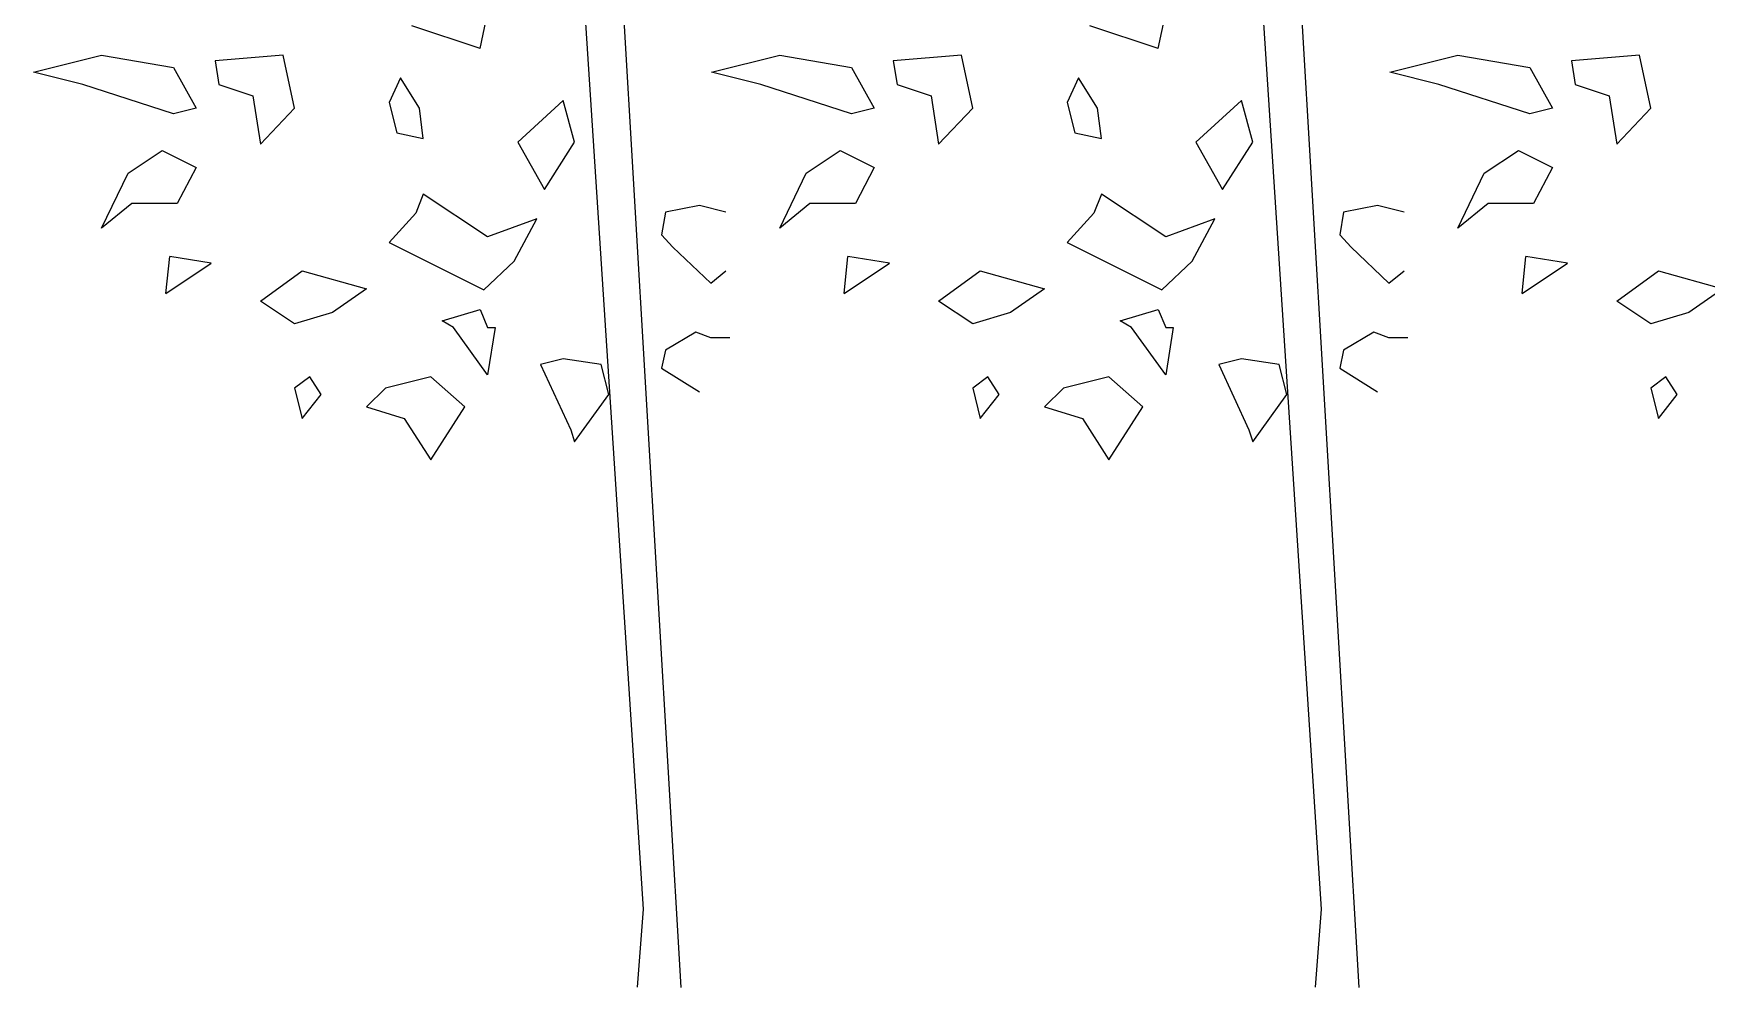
# Model space of a CAD drawing. Header units: millimetres. Extents: x 452.6 to 454.46, y 2596.55 to 2597.55.
# Drawn here: x 452.698 to 453.0434, y 2596.5512 to 2596.7482 of the extents above; entities that cross this region are included whole.
import ezdxf

# ---------------------------------------------------------------- set-up
doc = ezdxf.new("R2010")
doc.units = ezdxf.units.MM
doc.header["$LTSCALE"] = 10
doc.layers.add('Vegetais', color=94, linetype='Continuous')

msp = doc.modelspace()

# ---------------------------------------------------------------- linework, layer by layer
at = {"layer": 'Vegetais', "color": 34}
for p, q in [((452.83168, 2596.55116), (452.81596, 2596.81825)), ((452.97168, 2596.55116), (452.95596, 2596.81825)), ((452.80808, 2596.81016), (452.82383, 2596.56734)), ((452.94808, 2596.81016), (452.96383, 2596.56734)), ((452.82383, 2596.56734), (452.82261, 2596.55127)), ((452.96383, 2596.56734), (452.96261, 2596.55127))]:
    msp.add_line(p, q, dxfattribs=at)
at = {"layer": 'Vegetais'}
for p, q in [((452.79018, 2596.74508), (452.79252, 2596.75602)), ((452.93018, 2596.74508), (452.93252, 2596.75602)), ((452.79018, 2596.74508), (452.77611, 2596.74977)), ((452.93018, 2596.74508), (452.91611, 2596.74977)), ((452.69799, 2596.74019), (452.71205, 2596.7437)), ((452.71205, 2596.7437), (452.7269, 2596.74117)), ((452.74955, 2596.7437), (452.73549, 2596.74253)), ((452.7519, 2596.73277), (452.74955, 2596.7437)), ((452.83799, 2596.74019), (452.85205, 2596.7437)), ((452.85205, 2596.7437), (452.8669, 2596.74117)), ((452.88955, 2596.7437), (452.87549, 2596.74253)), ((452.8919, 2596.73277), (452.88955, 2596.7437)), ((452.97799, 2596.74019), (452.99205, 2596.7437)), ((452.99205, 2596.7437), (453.0069, 2596.74117)), ((453.02955, 2596.7437), (453.01549, 2596.74253)), ((453.0319, 2596.73277), (453.02955, 2596.7437)), ((452.70815, 2596.73766), (452.69799, 2596.74019)), ((452.7269, 2596.74117), (452.73158, 2596.73277)), ((452.73549, 2596.74253), (452.73627, 2596.73766)), ((452.84815, 2596.73766), (452.83799, 2596.74019)), ((452.8669, 2596.74117), (452.87158, 2596.73277)), ((452.87549, 2596.74253), (452.87627, 2596.73766)), ((452.98815, 2596.73766), (452.97799, 2596.74019)), ((453.0069, 2596.74117), (453.01158, 2596.73277)), ((453.01549, 2596.74253), (453.01627, 2596.73766)), ((452.7269, 2596.73159), (452.70815, 2596.73766)), ((452.73627, 2596.73766), (452.7433, 2596.73531)), ((452.77377, 2596.73902), (452.77143, 2596.73394)), ((452.77768, 2596.73277), (452.77377, 2596.73902)), ((452.8669, 2596.73159), (452.84815, 2596.73766)), ((452.87627, 2596.73766), (452.8833, 2596.73531)), ((452.91377, 2596.73902), (452.91143, 2596.73394)), ((452.91768, 2596.73277), (452.91377, 2596.73902)), ((453.0069, 2596.73159), (452.98815, 2596.73766)), ((453.01627, 2596.73766), (453.0233, 2596.73531)), ((452.7433, 2596.73531), (452.74486, 2596.72534)), ((452.77143, 2596.73394), (452.77299, 2596.72769)), ((452.80736, 2596.73433), (452.79799, 2596.72573)), ((452.80971, 2596.72573), (452.80736, 2596.73433)), ((452.8833, 2596.73531), (452.88486, 2596.72534)), ((452.91143, 2596.73394), (452.91299, 2596.72769)), ((452.94736, 2596.73433), (452.93799, 2596.72573)), ((452.94971, 2596.72573), (452.94736, 2596.73433)), ((453.0233, 2596.73531), (453.02486, 2596.72534)), ((452.73158, 2596.73277), (452.7269, 2596.73159)), ((452.74486, 2596.72534), (452.7519, 2596.73277)), ((452.77846, 2596.72652), (452.77768, 2596.73277)), ((452.87158, 2596.73277), (452.8669, 2596.73159)), ((452.88486, 2596.72534), (452.8919, 2596.73277)), ((452.91846, 2596.72652), (452.91768, 2596.73277)), ((453.01158, 2596.73277), (453.0069, 2596.73159)), ((453.02486, 2596.72534), (453.0319, 2596.73277)), ((452.77299, 2596.72769), (452.77846, 2596.72652)), ((452.91299, 2596.72769), (452.91846, 2596.72652)), ((452.71752, 2596.7193), (452.72455, 2596.72398)), ((452.72455, 2596.72398), (452.73158, 2596.72047)), ((452.79799, 2596.72573), (452.80346, 2596.71597)), ((452.80346, 2596.71597), (452.80971, 2596.72573)), ((452.85752, 2596.7193), (452.86455, 2596.72398)), ((452.86455, 2596.72398), (452.87158, 2596.72047)), ((452.93799, 2596.72573), (452.94346, 2596.71597)), ((452.94346, 2596.71597), (452.94971, 2596.72573)), ((452.99752, 2596.7193), (453.00455, 2596.72398)), ((453.00455, 2596.72398), (453.01158, 2596.72047)), ((452.71205, 2596.70797), (452.71752, 2596.7193)), ((452.73158, 2596.72047), (452.72768, 2596.71305)), ((452.85205, 2596.70797), (452.85752, 2596.7193)), ((452.87158, 2596.72047), (452.86768, 2596.71305)), ((452.99205, 2596.70797), (452.99752, 2596.7193)), ((453.01158, 2596.72047), (453.00768, 2596.71305)), ((452.7183, 2596.71305), (452.71205, 2596.70797)), ((452.72768, 2596.71305), (452.7183, 2596.71305)), ((452.77846, 2596.715), (452.7769, 2596.71109)), ((452.79174, 2596.7062), (452.77846, 2596.715)), ((452.83549, 2596.71266), (452.82846, 2596.71128)), ((452.84096, 2596.71128), (452.83549, 2596.71266)), ((452.8583, 2596.71305), (452.85205, 2596.70797)), ((452.86768, 2596.71305), (452.8583, 2596.71305)), ((452.91846, 2596.715), (452.9169, 2596.71109)), ((452.93174, 2596.7062), (452.91846, 2596.715)), ((452.97549, 2596.71266), (452.96846, 2596.71128)), ((452.98096, 2596.71128), (452.97549, 2596.71266)), ((452.9983, 2596.71305), (452.99205, 2596.70797)), ((453.00768, 2596.71305), (452.9983, 2596.71305)), ((452.7769, 2596.71109), (452.77143, 2596.70503)), ((452.8019, 2596.70992), (452.79174, 2596.7062)), ((452.79721, 2596.70113), (452.8019, 2596.70992)), ((452.82846, 2596.71128), (452.82768, 2596.70659)), ((452.9169, 2596.71109), (452.91143, 2596.70503)), ((452.9419, 2596.70992), (452.93174, 2596.7062)), ((452.93721, 2596.70113), (452.9419, 2596.70992)), ((452.96846, 2596.71128), (452.96768, 2596.70659)), ((452.82768, 2596.70659), (452.83002, 2596.70406)), ((452.96768, 2596.70659), (452.97002, 2596.70406)), ((452.72533, 2596.69448), (452.72611, 2596.70211)), ((452.73471, 2596.70073), (452.72611, 2596.70211)), ((452.77143, 2596.70503), (452.78158, 2596.69995)), ((452.83002, 2596.70406), (452.83783, 2596.69664)), ((452.86533, 2596.69448), (452.86611, 2596.70211)), ((452.87471, 2596.70073), (452.86611, 2596.70211)), ((452.91143, 2596.70503), (452.92158, 2596.69995)), ((452.97002, 2596.70406), (452.97783, 2596.69664)), ((453.00533, 2596.69448), (453.00611, 2596.70211)), ((453.01471, 2596.70073), (453.00611, 2596.70211)), ((452.72533, 2596.69448), (452.73471, 2596.70073)), ((452.74486, 2596.69292), (452.75346, 2596.69917)), ((452.75346, 2596.69917), (452.76674, 2596.69547)), ((452.78158, 2596.69995), (452.79096, 2596.69527)), ((452.79096, 2596.69527), (452.79721, 2596.70113)), ((452.83783, 2596.69664), (452.84096, 2596.69917)), ((452.86533, 2596.69448), (452.87471, 2596.70073)), ((452.88486, 2596.69292), (452.89346, 2596.69917)), ((452.89346, 2596.69917), (452.90674, 2596.69547)), ((452.92158, 2596.69995), (452.93096, 2596.69527)), ((452.93096, 2596.69527), (452.93721, 2596.70113)), ((452.97783, 2596.69664), (452.98096, 2596.69917)), ((453.00533, 2596.69448), (453.01471, 2596.70073)), ((453.02486, 2596.69292), (453.03346, 2596.69917)), ((453.03346, 2596.69917), (453.04674, 2596.69547)), ((452.76674, 2596.69547), (452.75971, 2596.69058)), ((452.90674, 2596.69547), (452.89971, 2596.69058)), ((453.04674, 2596.69547), (453.03971, 2596.69058)), ((452.7519, 2596.68823), (452.74486, 2596.69292)), ((452.8919, 2596.68823), (452.88486, 2596.69292)), ((453.0319, 2596.68823), (453.02486, 2596.69292)), ((452.75971, 2596.69058), (452.7519, 2596.68823)), ((452.78236, 2596.68883), (452.79018, 2596.69117)), ((452.78471, 2596.68745), (452.78236, 2596.68883)), ((452.79018, 2596.69117), (452.79174, 2596.68745)), ((452.89971, 2596.69058), (452.8919, 2596.68823)), ((452.92236, 2596.68883), (452.93018, 2596.69117)), ((452.92471, 2596.68745), (452.92236, 2596.68883)), ((452.93018, 2596.69117), (452.93174, 2596.68745)), ((453.03971, 2596.69058), (453.0319, 2596.68823)), ((452.79174, 2596.67769), (452.78471, 2596.68745)), ((452.7933, 2596.68745), (452.79174, 2596.67769)), ((452.79174, 2596.68745), (452.7933, 2596.68745)), ((452.83471, 2596.68648), (452.82846, 2596.68277)), ((452.83783, 2596.68531), (452.83471, 2596.68648)), ((452.84174, 2596.68531), (452.83783, 2596.68531)), ((452.93174, 2596.67769), (452.92471, 2596.68745)), ((452.9333, 2596.68745), (452.93174, 2596.67769)), ((452.93174, 2596.68745), (452.9333, 2596.68745)), ((452.97471, 2596.68648), (452.96846, 2596.68277)), ((452.97783, 2596.68531), (452.97471, 2596.68648)), ((452.98174, 2596.68531), (452.97783, 2596.68531)), ((452.82846, 2596.68277), (452.82768, 2596.67906)), ((452.96846, 2596.68277), (452.96768, 2596.67906)), ((452.80736, 2596.68102), (452.80268, 2596.67984)), ((452.80268, 2596.67984), (452.80893, 2596.66636)), ((452.81518, 2596.67984), (452.80736, 2596.68102)), ((452.81674, 2596.67359), (452.81518, 2596.67984)), ((452.82768, 2596.67906), (452.83549, 2596.67417)), ((452.94736, 2596.68102), (452.94268, 2596.67984)), ((452.94268, 2596.67984), (452.94893, 2596.66636)), ((452.95518, 2596.67984), (452.94736, 2596.68102)), ((452.95674, 2596.67359), (452.95518, 2596.67984)), ((452.96768, 2596.67906), (452.97549, 2596.67417)), ((452.75502, 2596.6773), (452.7519, 2596.67495)), ((452.7519, 2596.67495), (452.75346, 2596.6687)), ((452.75736, 2596.67359), (452.75502, 2596.6773)), ((452.77065, 2596.67495), (452.76674, 2596.67105)), ((452.78002, 2596.6773), (452.77065, 2596.67495)), ((452.78705, 2596.67105), (452.78002, 2596.6773)), ((452.89502, 2596.6773), (452.8919, 2596.67495)), ((452.8919, 2596.67495), (452.89346, 2596.6687)), ((452.89736, 2596.67359), (452.89502, 2596.6773)), ((452.91065, 2596.67495), (452.90674, 2596.67105)), ((452.92002, 2596.6773), (452.91065, 2596.67495)), ((452.92705, 2596.67105), (452.92002, 2596.6773)), ((453.03502, 2596.6773), (453.0319, 2596.67495)), ((453.0319, 2596.67495), (453.03346, 2596.6687)), ((453.03736, 2596.67359), (453.03502, 2596.6773)), ((452.75346, 2596.6687), (452.75736, 2596.67359)), ((452.76674, 2596.67105), (452.77455, 2596.6687)), ((452.78002, 2596.66011), (452.78705, 2596.67105)), ((452.80971, 2596.66383), (452.81674, 2596.67359)), ((452.89346, 2596.6687), (452.89736, 2596.67359)), ((452.90674, 2596.67105), (452.91455, 2596.6687)), ((452.92002, 2596.66011), (452.92705, 2596.67105)), ((452.94971, 2596.66383), (452.95674, 2596.67359)), ((453.03346, 2596.6687), (453.03736, 2596.67359)), ((452.77455, 2596.6687), (452.78002, 2596.66011)), ((452.91455, 2596.6687), (452.92002, 2596.66011)), ((452.80893, 2596.66636), (452.80971, 2596.66383)), ((452.94893, 2596.66636), (452.94971, 2596.66383))]:
    msp.add_line(p, q, dxfattribs=at)

doc.saveas('drawing.dxf')
